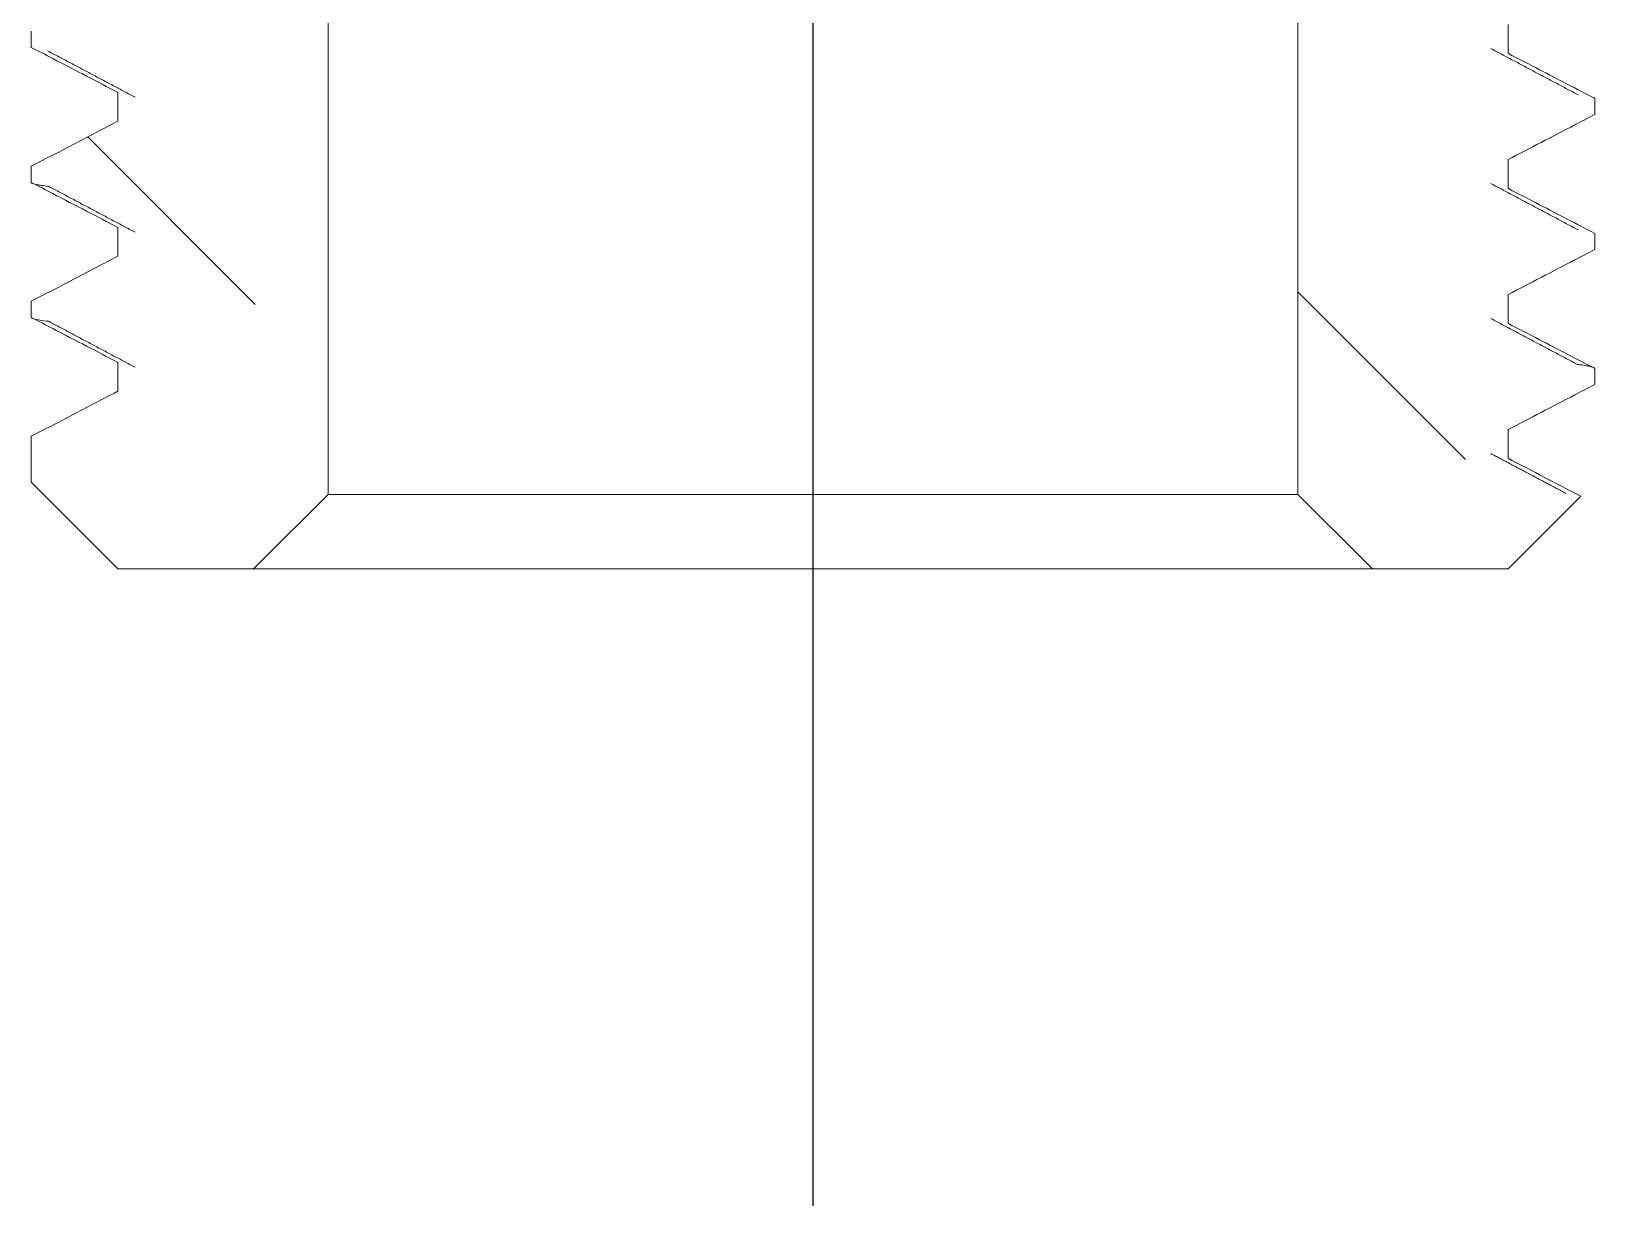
# Model space of a CAD drawing. Extents: x 10170 to 11010, y -16669 to -16075.
# Drawn here: x 10355.46 to 10376.42, y -16528.16 to -16512.41 of the extents above; entities that cross this region are included whole.
import ezdxf

# ---------------------------------------------------------------- set-up
doc = ezdxf.new("R2010")
doc.units = 0
doc.header["$MEASUREMENT"] = 0
doc.linetypes.add('CENTER2', pattern=[28.575, 19.05, -3.175, 3.175, -3.175])
doc.linetypes.add('HIDDEN2', pattern=[4.7625, 3.175, -1.5875])
doc.layers.get('0').update_dxf_attribs({"linetype": 'CONTINUOUS'})
doc.layers.add('1', color=4, linetype='HIDDEN2', lineweight=13)
doc.layers.add('CENTER', color=1, linetype='CENTER2')

# ---------------------------------------------------------------- blocks, each defined once
blk = doc.blocks.new('HATCH37')
at = {"color": 6, "lineweight": 13}
for p, q in [((233.445, 561.555), (236.666, 558.334)), ((249.665, 559.477), (252.93, 556.212))]:
    blk.add_line(p, q, dxfattribs=at)

msp = doc.modelspace()

# ---------------------------------------------------------------- linework, layer by layer
at = {"layer": '1', "color": 7, "linetype": 'Continuous', "lineweight": 18}
for p, q in [((10359.43869, -16489.27795), (10359.43869, -16518.62325)), ((10372.43774, -16518.62325), (10372.43774, -16489.27795)), ((10355.46101, -16512.63005), (10355.46101, -16512.41443)), ((10375.25339, -16512.32535), (10375.25339, -16512.70994)), ((10356.62305, -16513.6198), (10356.62305, -16513.23522)), ((10376.41542, -16513.3151), (10376.41542, -16513.53072)), ((10375.25339, -16514.13535), (10375.25339, -16514.51994)), ((10355.46101, -16514.44005), (10355.46101, -16514.22443)), ((10356.62305, -16515.4298), (10356.62305, -16515.04522)), ((10376.41542, -16515.1251), (10376.41542, -16515.34072)), ((10355.46101, -16516.25005), (10355.46101, -16516.03443)), ((10375.25339, -16515.94535), (10375.25339, -16516.32994)), ((10356.62305, -16517.2398), (10356.62305, -16516.85522)), ((10376.41542, -16516.9351), (10376.41542, -16517.15072)), ((10355.46101, -16518.46125), (10355.46101, -16517.84443)), ((10375.25339, -16517.75535), (10375.25339, -16518.13994)), ((10359.4387, -16518.62325), (10372.43774, -16518.62325)), ((10358.43863, -16519.62325), (10356.62305, -16519.62325)), ((10358.43863, -16519.62325), (10373.43781, -16519.62325)), ((10375.25339, -16519.62325), (10373.43781, -16519.62325))]:
    msp.add_line(p, q, dxfattribs=at)
for points, knots in [([(10356.62305, -16513.23522), (10356.48281, -16513.16218), (10356.34258, -16513.08915), (10356.05118, -16512.93739), (10355.90001, -16512.85866), (10355.6529, -16512.72998), (10355.55695, -16512.68001), (10355.46101, -16512.63005)], [0, 0, 0, 0, 0.3620432, 0.3620432, 0.75230968, 0.75230968, 1, 1, 1, 1]), ([(10375.25339, -16512.70994), (10375.39392, -16512.78313), (10375.53446, -16512.85632), (10375.92181, -16513.05805), (10376.16861, -16513.18658), (10376.41542, -16513.3151)], [0, 0, 0, 0, 0.36282589, 0.36282589, 1, 1, 1, 1]), ([(10376.41544, -16513.31515), (10376.41479, -16513.31275), (10376.41304, -16513.31037), (10376.40726, -16513.30564), (10376.40321, -16513.30328), (10376.39783, -16513.30086), (10376.39762, -16513.30077), (10376.39741, -16513.30068)], [0, 0, 0, 0, 0.48818234, 0.48818234, 0.98031955, 0.98031955, 1, 1, 1, 1]), ([(10376.41542, -16513.53072), (10376.32698, -16513.57674), (10376.23854, -16513.62276), (10375.99895, -16513.74743), (10375.8478, -16513.82608), (10375.54889, -16513.9816), (10375.40114, -16514.05848), (10375.25339, -16514.13535)], [0, 0, 0, 0, 0.228325, 0.228325, 0.61855778, 0.61855778, 1, 1, 1, 1]), ([(10355.46101, -16514.22443), (10355.59755, -16514.15339), (10355.73408, -16514.08234), (10356.12143, -16513.8808), (10356.37224, -16513.7503), (10356.62305, -16513.6198)], [0, 0, 0, 0, 0.35249441, 0.35249441, 1, 1, 1, 1]), ([(10355.461, -16514.44002), (10355.46185, -16514.44314), (10355.46455, -16514.4462), (10355.47728, -16514.45462), (10355.4914, -16514.4599), (10355.52164, -16514.46772), (10355.53904, -16514.47161), (10355.55987, -16514.47549), (10355.57454, -16514.47808), (10355.58225, -16514.47937), (10355.62057, -16514.48548), (10355.65592, -16514.49028), (10355.6963, -16514.49508)], [0, 0, 0, 0, 0.16017961, 0.16017961, 0.4462216, 0.4462216, 0.58924259, 0.66075309, 0.66075309, 0.73226358, 0.73226358, 1, 1, 1, 1]), ([(10356.62305, -16515.04522), (10356.48281, -16514.97218), (10356.34258, -16514.89915), (10356.05118, -16514.74739), (10355.90001, -16514.66866), (10355.6529, -16514.53998), (10355.55695, -16514.49001), (10355.46101, -16514.44005)], [0, 0, 0, 0, 0.3620432, 0.3620432, 0.75230968, 0.75230968, 1, 1, 1, 1]), ([(10375.25339, -16514.51994), (10375.39392, -16514.59313), (10375.53446, -16514.66632), (10375.92181, -16514.86805), (10376.16861, -16514.99658), (10376.41542, -16515.1251)], [0, 0, 0, 0, 0.36282589, 0.36282589, 1, 1, 1, 1]), ([(10355.46101, -16516.03443), (10355.59755, -16515.96339), (10355.73408, -16515.89234), (10356.12143, -16515.6908), (10356.37224, -16515.5603), (10356.62305, -16515.4298)], [0, 0, 0, 0, 0.35249441, 0.35249441, 1, 1, 1, 1]), ([(10376.41542, -16515.34072), (10376.32698, -16515.38674), (10376.23854, -16515.43276), (10375.99895, -16515.55743), (10375.8478, -16515.63608), (10375.54889, -16515.7916), (10375.40114, -16515.86848), (10375.25339, -16515.94535)], [0, 0, 0, 0, 0.228325, 0.228325, 0.61855778, 0.61855778, 1, 1, 1, 1]), ([(10355.461, -16516.25001), (10355.46133, -16516.25122), (10355.46193, -16516.25242), (10355.46689, -16516.25912), (10355.47693, -16516.26446), (10355.52473, -16516.28018), (10355.58011, -16516.29027), (10355.67096, -16516.302), (10355.6832, -16516.30351), (10355.69596, -16516.30503)], [0, 0, 0, 0, 0.06150205, 0.06150205, 0.34624027, 0.34624027, 0.91571669, 0.91571669, 1, 1, 1, 1]), ([(10356.62305, -16516.85522), (10356.48281, -16516.78218), (10356.34258, -16516.70915), (10356.05118, -16516.55739), (10355.90001, -16516.47866), (10355.6529, -16516.34998), (10355.55695, -16516.30001), (10355.46101, -16516.25005)], [0, 0, 0, 0, 0.3620432, 0.3620432, 0.75230968, 0.75230968, 1, 1, 1, 1]), ([(10375.25339, -16516.32994), (10375.39392, -16516.40313), (10375.53446, -16516.47632), (10375.92181, -16516.67805), (10376.16861, -16516.80658), (10376.41542, -16516.9351)], [0, 0, 0, 0, 0.36282589, 0.36282589, 1, 1, 1, 1]), ([(10376.41541, -16516.93504), (10376.4131, -16516.92684), (10376.39789, -16516.91899), (10376.36116, -16516.909), (10376.35169, -16516.90674), (10376.33576, -16516.90337), (10376.33016, -16516.90225), (10376.3184, -16516.9), (10376.28762, -16516.89441), (10376.25, -16516.88888), (10376.20403, -16516.88297), (10376.19198, -16516.88149), (10376.17946, -16516.88)], [0, 0, 0, 0, 0.42178626, 0.42178626, 0.5455478, 0.5455478, 0.60742857, 0.60742857, 0.66930934, 0.91683242, 0.91683242, 1, 1, 1, 1]), ([(10355.46101, -16517.84443), (10355.59755, -16517.77339), (10355.73408, -16517.70234), (10356.12143, -16517.5008), (10356.37224, -16517.3703), (10356.62305, -16517.2398)], [0, 0, 0, 0, 0.35249441, 0.35249441, 1, 1, 1, 1]), ([(10376.41542, -16517.15072), (10376.32698, -16517.19674), (10376.23854, -16517.24276), (10375.99895, -16517.36743), (10375.8478, -16517.44608), (10375.54889, -16517.6016), (10375.40114, -16517.67848), (10375.25339, -16517.75535)], [0, 0, 0, 0, 0.228325, 0.228325, 0.61855778, 0.61855778, 1, 1, 1, 1]), ([(10375.25339, -16518.13994), (10375.39392, -16518.21313), (10375.53446, -16518.28632), (10375.85959, -16518.45564), (10376.04418, -16518.55177), (10376.22877, -16518.6479)], [0, 0, 0, 0, 0.43225856, 0.43225856, 1, 1, 1, 1])]:
    msp.add_open_spline(points, degree=3, knots=knots, dxfattribs=at)
for points, degree in [([(10355.68245, -16512.67771), (10356.26841, -16512.9887), (10356.85372, -16513.29971)], 2), ([(10376.19417, -16513.26754), (10375.60818, -16512.95653), (10375.02285, -16512.64551)], 2), ([(10355.68222, -16514.48759), (10356.26771, -16514.79833), (10356.85255, -16515.10909)], 2), ([(10376.19425, -16515.07758), (10375.60853, -16514.76672), (10375.02345, -16514.45583)], 2), ([(10376.19425, -16516.88758), (10375.60906, -16516.577), (10375.02451, -16516.26639)], 2), ([(10355.68228, -16516.29762), (10356.2676, -16516.60827), (10356.85228, -16516.91895)], 2), ([(10376.02928, -16518.61006), (10375.52577, -16518.34281), (10375.0228, -16518.07554)], 2), ([(10356.62305, -16519.62325), (10356.2357, -16519.23592), (10355.84836, -16518.84858), (10355.46101, -16518.46125)], 3), ([(10359.43869, -16518.62325), (10359.10534, -16518.95658), (10358.77198, -16519.28991), (10358.43863, -16519.62325)], 3), ([(10373.43781, -16519.62325), (10373.10445, -16519.28991), (10372.7711, -16518.95658), (10372.43774, -16518.62325)], 3), ([(10376.22877, -16518.6479), (10375.90364, -16518.97302), (10375.57851, -16519.29813), (10375.25339, -16519.62325)], 3)]:
    msp.add_open_spline(points, degree=degree, dxfattribs=at)
at = {"layer": 'CENTER', "color": 1, "linetype": 'CENTER2'}
msp.add_line((10365.93822, -16528.1604), (10365.93822, -16437.63009), dxfattribs=at)

# ---------------------------------------------------------------- block references
at = {"layer": '1', "color": 6, "linetype": 'Continuous', "lineweight": 13}
msp.add_blockref('HATCH37', (10122.77258, -17075.38643), dxfattribs=at)

doc.saveas('drawing.dxf')
